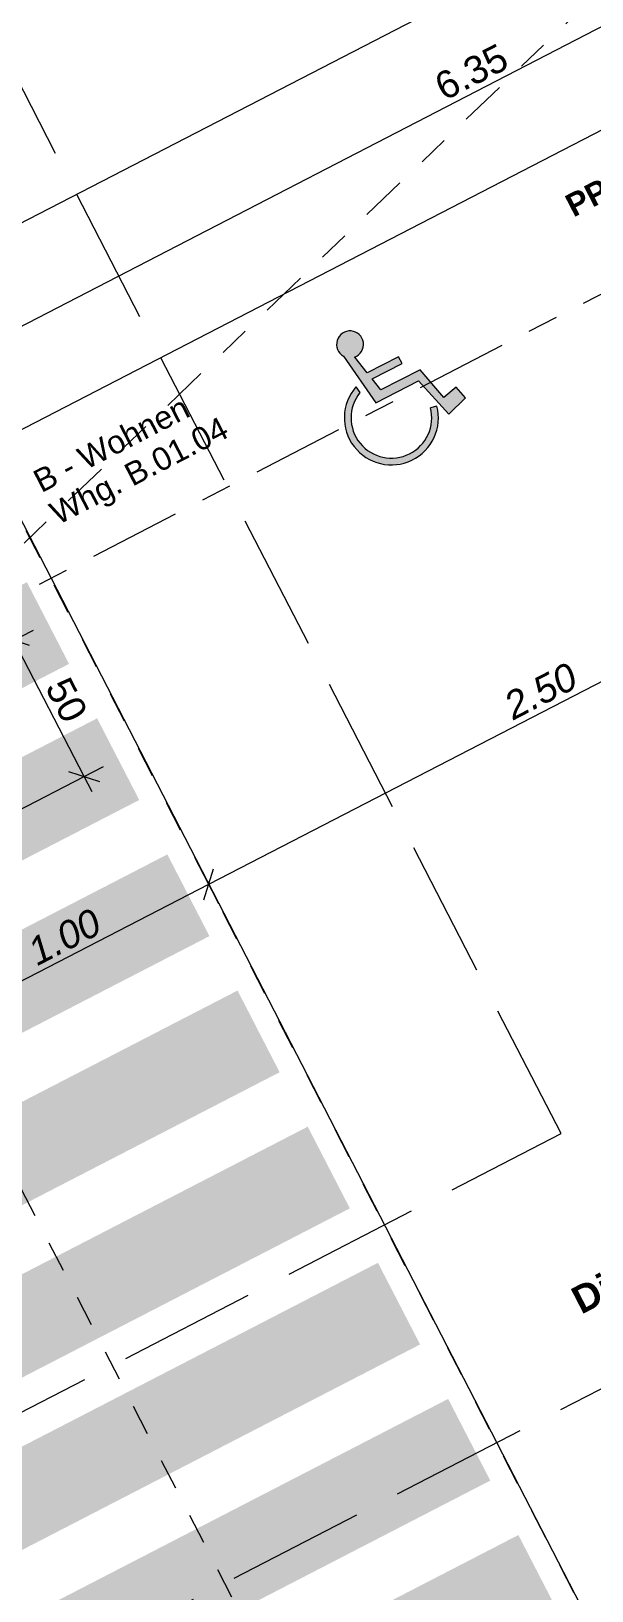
# Model space of a CAD drawing. Header units: metres. Extents: x 2688579.7 to 2688666, y 1281656.9 to 1281721.4.
# Drawn here: x 2688640.17 to 2688642, y 1281684.71 to 1281689.8 of the extents above; entities that cross this region are included whole.
import ezdxf

# ---------------------------------------------------------------- set-up
doc = ezdxf.new("R2010")
doc.units = ezdxf.units.M
for name, pattern in [('Strich 2_1mm', [0.15000000000000002, 0.1, -0.05]), ('Strich 9_3mm', [0.6, 0.45, -0.15]), ('Strichpunkt 3_1_1mm Achsen', [0.25, 0.15, -0.05, 0, -0.05]), ('Strichpunkt 6_1_1mm', [0.39999999999999997, 0.3, -0.05, 0, -0.05])]:
    doc.linetypes.add(name, pattern=pattern)
for name, color, linetype in [('00 11 Geometer', 7, 'Continuous'), ('00 14 Achsen', 7, 'Continuous'), ('00 80 Plangrafik', 7, 'Continuous'), ('02 11 Fundamente', 7, 'Continuous'), ('02 12 Unterzüge_Deckenabsätze', 7, 'Continuous'), ('03 14 Rampen', 7, 'Continuous'), ('06 20 Parkierung', 7, 'Continuous'), ('07 12 Bemassung innen', 7, 'Continuous'), ('07 13 Höhenkoten', 7, 'Continuous'), ('08 11 Beschriftung allgemein', 7, 'Continuous'), ('09 11 Raumdefinitionen.SIA 416', 7, 'Continuous')]:
    doc.layers.add(name, color=color, linetype=linetype)
doc.styles.add('ERSTELLTER_STIL_1', font='arial.ttf')
doc.styles.add('ERSTELLTER_STIL_2', font='')
doc.styles.add('ERSTELLTER_STIL_3', font='')
doc.styles.get('ERSTELLTER_STIL_2').set_extended_font_data('Arial', italic=True)
doc.styles.get('ERSTELLTER_STIL_3').set_extended_font_data('Arial', bold=True)
doc.dimstyles.new('ERSTELLTER_STIL__12', dxfattribs={"dimtxt": 0.08999999761581422, "dimasz": 0.07125000000000001, "dimexe": 0.18, "dimexo": 0.05, "dimgap": 0.09, "dimtad": 1, "dimzin": 0, "dimdsep": 46, "dimtxsty": 'ERSTELLTER_STIL_2', "dimblk": 'ARROWHEAD_6', "dimblk1": 'ARROWHEAD_6', "dimblk2": 'ARROWHEAD_6', "dimcen": 0.09, "dimclrd": 256, "dimclre": 256, "dimclrt": 256, "dimazin": 0, "dimtfac": 1, "dimtdec": 4, "dimtmove": 0, "dimatfit": 3, "dimfxl": 1, "dimtolj": 1, "dimtzin": 0, "dimarcsym": 0})
doc.dimstyles.new('ERSTELLTER_STIL__13', dxfattribs={"dimtxt": 0.08999999761581422, "dimasz": 0.07125000000000001, "dimexe": 0.18, "dimexo": 0.5, "dimgap": 0.09, "dimtad": 1, "dimzin": 0, "dimdsep": 46, "dimtxsty": 'ERSTELLTER_STIL_2', "dimblk": 'ARROWHEAD_6', "dimblk1": 'ARROWHEAD_6', "dimblk2": 'ARROWHEAD_6', "dimcen": 0.09, "dimclrd": 256, "dimclre": 256, "dimclrt": 256, "dimazin": 0, "dimtfac": 1, "dimtdec": 4, "dimtmove": 0, "dimatfit": 3, "dimfxl": 1, "dimtolj": 1, "dimtzin": 0, "dimarcsym": 0})
doc.dimstyles.new('ERSTELLTER_STIL__2', dxfattribs={"dimtxt": 0.08999999761581422, "dimasz": 0.07125000000000001, "dimexe": 0.18, "dimexo": 0.05, "dimgap": 0.09, "dimtad": 1, "dimzin": 0, "dimdsep": 46, "dimtxsty": 'ERSTELLTER_STIL_1', "dimblk": 'ARROWHEAD_6', "dimblk1": 'ARROWHEAD_6', "dimblk2": 'ARROWHEAD_6', "dimcen": 0.09, "dimclrd": 7, "dimclre": 7, "dimclrt": 7, "dimazin": 0, "dimtfac": 1, "dimtdec": 4, "dimtmove": 0, "dimatfit": 3, "dimfxl": 1, "dimtolj": 1, "dimtzin": 0, "dimarcsym": 0})

# ---------------------------------------------------------------- blocks, each defined once
blk = doc.blocks.new('*D114')
at = {"layer": '07 12 Bemassung innen', "color": 7, "linetype": 'Continuous', "lineweight": 18, "transparency": 16777216}
for p, q in [((252.0549902345603, 42.61143561660131), (252.022737924056, 42.51039211870492)), ((246.1438454758594, 39.56081705870024), (246.1115931653551, 39.45977356080387))]:
    blk.add_line(p, q, dxfattribs=at)
at = {"layer": '07 12 Bemassung innen', "color": 7, "linetype": 'Continuous', "lineweight": 5, "transparency": 16777216}
for p, q in [((246.1277193206073, 39.51029530975206), (252.0388640793082, 42.56091386765312)), ((246.7698181174055, 38.26610864228707), (246.0954734515172, 39.57277771993987)), ((240.8856666908548, 36.80498124849881), (246.1277193206073, 39.51029530975206))]:
    blk.add_line(p, q, dxfattribs=at)
at = {"layer": '07 12 Bemassung innen', "color": 7, "lineweight": 18, "transparency": 16777216, "insert": (248.9686435166834, 40.99669275332886), "char_height": 0.08999999761581422, "attachment_point": 7, "rotation": 27.29731528547218, "style": 'ERSTELLTER_STIL_1'}
blk.add_mtext('\\A1;{\\pql;\\fArial|b0|i0|c0|p38;6.65}', dxfattribs=at)
blk = doc.blocks.new('ARROWHEAD_6')
at = {"color": 0, "linetype": 'Continuous', "lineweight": 0}
for p, q in [((0, 0), (-1, 0)), ((-0.5, -0.5), (0.5, 0.5))]:
    blk.add_line(p, q, dxfattribs=at)
blk = doc.blocks.new('*D115')
at = {"layer": '07 12 Bemassung innen', "color": 7, "linetype": 'Continuous', "lineweight": 5, "transparency": 16777216}
for p, q in [((260.0529821663325, 40.45099655346925), (257.4753283488428, 45.44568355343395)), ((252.0388640793082, 42.56091386765311), (257.5075742179328, 45.38320114324614)), ((257.5075742179328, 45.38320114324614), (257.5575601460831, 45.40899783851817)), ((252.6810044893866, 41.31664656666465), (252.0066182102181, 42.62339627784093)), ((246.1277193206073, 39.51029530975206), (252.0388640793082, 42.56091386765312))]:
    blk.add_line(p, q, dxfattribs=at)
at = {"layer": '07 12 Bemassung innen', "color": 7, "linetype": 'Continuous', "lineweight": 18, "transparency": 16777216}
for p, q in [((257.4914480626807, 45.33267939429795), (257.523700373185, 45.43372289219433)), ((252.0549902345603, 42.61143561660131), (252.022737924056, 42.51039211870492))]:
    blk.add_line(p, q, dxfattribs=at)
at = {"layer": '07 12 Bemassung innen', "color": 7, "lineweight": 18, "transparency": 16777216, "insert": (254.6392221424388, 43.92149346632515), "char_height": 0.08999999761581422, "attachment_point": 7, "rotation": 27.29731528547218, "style": 'ERSTELLTER_STIL_1'}
blk.add_mtext('\\A1;{\\pql;\\fArial|b0|i0|c0|p38;6.15\\fArial|b0|i0|c0|p38;\\A1{\\H.66x;\\S5^  ;}}', dxfattribs=at)
blk = doc.blocks.new('*D250')
at = {"layer": '07 12 Bemassung innen', "color": 7, "linetype": 'Continuous', "lineweight": 5, "transparency": 16777216}
for p, q in [((252.3097408329813, 42.36310763495781), (252.0431492183082, 42.22552525613005)), ((252.0109033482665, 42.28800766582673), (252.6623561083523, 41.02569598991101)), ((252.0431492183082, 42.22552525613005), (246.3985961207457, 39.31248898702451)), ((246.366350250704, 39.37497139672119), (247.0177635051525, 38.11273627037323)), ((246.3985961207457, 39.3124889870245), (246.1320045060726, 39.17490660819674))]:
    blk.add_line(p, q, dxfattribs=at)
at = {"layer": '07 12 Bemassung innen', "color": 7, "linetype": 'Continuous', "lineweight": 18, "transparency": 16777216}
for p, q in [((252.0270230638255, 42.17500350693624), (252.0592753727908, 42.27604700532385)), ((246.3824699662631, 39.2619672378307), (246.4147222752284, 39.36301073621831))]:
    blk.add_line(p, q, dxfattribs=at)
at = {"layer": '07 12 Bemassung innen', "color": 7, "lineweight": 18, "transparency": 16777216, "insert": (249.1062244736036, 40.73009527762353), "char_height": 0.08999999761581422, "attachment_point": 7, "rotation": 27.297316158146444, "style": 'ERSTELLTER_STIL_1'}
blk.add_mtext('\\A1;{\\pql;\\fArial|b0|i0|c0|p38;6.35}', dxfattribs=at)
blk = doc.blocks.new('*D483')
at = {"layer": '07 12 Bemassung innen', "color": 7, "linetype": 'Continuous', "lineweight": 5, "transparency": 16777216}
for p, q in [((247.7625257040565, 39.00346619044979), (246.8558291883573, 38.53555698336454)), ((247.7000427894983, 38.97122129869047), (247.6742468760909, 39.02120763033698)), ((247.9293397975646, 38.52689835072149), (247.7000427894983, 38.97122129869047)), ((247.9918227121227, 38.55914324248081), (247.0851261964235, 38.09123403539555)), ((247.9551357109721, 38.47691201907498), (247.9293397975646, 38.52689835072149))]:
    blk.add_line(p, q, dxfattribs=at)
at = {"layer": '07 12 Bemassung innen', "color": 7, "linetype": 'Continuous', "lineweight": 18, "transparency": 16777216}
for p, q in [((247.750564286201, 38.95509435319777), (247.6495212927957, 38.98734824418317)), ((247.878818300862, 38.54302529621419), (247.9798612942673, 38.51077140522879))]:
    blk.add_line(p, q, dxfattribs=at)
at = {"layer": '07 12 Bemassung innen', "color": 7, "lineweight": 18, "transparency": 16777216, "insert": (247.7993661407995, 38.81800672257819), "char_height": 0.08999999761581422, "attachment_point": 7, "rotation": 297.29641908606095, "style": 'ERSTELLTER_STIL_1'}
blk.add_mtext('\\A1;{\\pql;\\fArial|b0|i0|c0|p38;50}', dxfattribs=at)
blk = doc.blocks.new('*D526')
at = {"layer": '07 12 Bemassung innen', "color": 253, "linetype": 'Continuous', "lineweight": 13, "true_color": 0x9f9f9f, "transparency": 16777216}
for p, q in [((252.7792688173603, 40.46782537803332), (250.557662882688, 39.32132338677254)), ((250.5254175135258, 39.38380605496017), (250.5899082518502, 39.25884071858491)), ((250.5415363232077, 39.27080176685265), (250.5737894421682, 39.37184500669245)), ((250.557662882688, 39.32132338677255), (248.3360569445078, 38.17482139370146)), ((248.3038115753456, 38.23730406188908), (248.36830231367, 38.11233872551383)), ((248.3199303850275, 38.12429977378154), (248.352183503988, 38.22534301362134)), ((248.3360569445078, 38.17482139370144), (247.4474145525319, 37.7162205878527))]:
    blk.add_line(p, q, dxfattribs=at)
at = {"layer": '07 12 Bemassung innen', "color": 253, "lineweight": 13, "true_color": 0x9f9f9f, "transparency": 16777216, "insert": (249.3322114057487, 38.70916146534022), "char_height": 0.08999999761581422, "attachment_point": 7, "rotation": 27.296856857298685, "style": 'ERSTELLTER_STIL_2'}
blk.add_mtext('\\A1;{\\pql;\\fArial|b0|i1|c0|p38;2.50}', dxfattribs=at)
blk = doc.blocks.new('*D527')
at = {"layer": '07 12 Bemassung innen', "color": 253, "linetype": 'Continuous', "lineweight": 13, "true_color": 0x9f9f9f, "transparency": 16777216}
for p, q in [((248.3199303850275, 38.12429977378154), (248.352183503988, 38.22534301362134)), ((248.3360569445078, 38.17482139370144), (247.4474145525319, 37.7162205878527)), ((247.4312879930517, 37.6656989679328), (247.4635411120122, 37.7667422077726))]:
    blk.add_line(p, q, dxfattribs=at)
at = {"layer": '07 12 Bemassung innen', "color": 253, "lineweight": 13, "true_color": 0x9f9f9f, "transparency": 16777216, "char_height": 0.08999999761581422, "attachment_point": 7, "rotation": 27.296856857298685, "style": 'ERSTELLTER_STIL_2'}
for s, insert in [('\\A1;{\\pql;\\fArial|b0|i1|c0|p38;1.00}', (247.7770872406707, 37.90661006588029)), ('\\A1;{\\pql;\\fArial|b0|i1|c0|p38;20}', (247.4724838246609, 37.7494136803514))]:
    blk.add_mtext(s, dxfattribs=dict(at, insert=insert))
blk = doc.blocks.new('*D528')
at = {"layer": '07 12 Bemassung innen', "color": 253, "linetype": 'Continuous', "lineweight": 13, "true_color": 0x9f9f9f, "transparency": 16777216}
for p, q in [((248.3360569445078, 38.17482139370144), (247.4474145525319, 37.7162205878527)), ((247.0636239419198, 38.02387221498882), (247.3019640368192, 37.56203457900128)), ((247.4151691833697, 37.77870325604032), (247.4796599216941, 37.65373791966507)), ((247.4312879930517, 37.6656989679328), (247.4635411120122, 37.7667422077726)), ((247.2535921081767, 37.57399562726901), (247.2858452271372, 37.67503886710881)), ((247.4474145525319, 37.7162205878527), (247.269718667657, 37.62451724718891)), ((247.269718667657, 37.62451724718891), (247.0031259500642, 37.4869370054343))]:
    blk.add_line(p, q, dxfattribs=at)
blk = doc.blocks.new('A$C08e27e3d')
at = {"layer": '00 80 Plangrafik', "linetype": 'Continuous', "lineweight": 0, "true_color": 0x373737}
for points in [[(55.961265648113, 31.3344595117999), (56.02980352468145, 31.20164944093172), (56.36304573297986, 31.37362220369868), (56.43208605460254, 31.23983848490899), (57.43177263553957, 31.75573609405), (57.29419441933425, 32.02232986380721)], [(56.25910053359965, 30.75732650175806), (56.32814087716318, 30.62354278560816), (57.66106964909341, 31.31141314701628), (57.52349145422178, 31.57800692580512), (56.52380485801331, 31.0621093026794), (56.59234276121416, 30.92929926613834)], [(56.55743787078455, 30.17921983434672), (57.8903666626473, 30.86709021162073), (57.75278845451498, 31.13368397870299), (56.41985966594473, 30.44581360312804)], [(56.78673487885095, 29.73489688637782), (58.11966367620107, 30.42276726648366), (57.98208546806882, 30.68936103356589), (56.64915667401112, 30.00149065515916)], [(57.01603188691729, 29.2905739384089), (58.34896068975496, 29.97844432134657), (58.21138248162265, 30.24503808842881), (56.87845368207752, 29.5571677071902)], [(57.2453288949838, 28.84625099043992), (58.57825770330879, 29.53412137620951), (58.44067949517648, 29.80071514329174), (57.10775069014392, 29.11284475922131)], [(57.47462590305014, 28.40192804247101), (58.80755471686268, 29.08979843107239), (58.66997650873031, 29.35639219815464), (57.33704769821031, 28.66852181125235)], [(57.70392291111654, 27.95760509450212), (59.0368517304164, 28.64547548593535), (58.89927352228415, 28.91206925301756), (57.56634470627671, 28.22419886328343)]]:
    blk.add_hatch(color=250, dxfattribs=at).paths.add_polyline_path(points)
at = {"layer": '06 20 Parkierung', "linetype": 'Continuous', "lineweight": 13, "true_color": 0x9f9f9f}
for points in [[(58.36476108385583, 32.75642242161512), (58.36440193694682, 32.75741273144897), (58.37888352560316, 32.76612400637482), (58.3889999998616, 32.77966139279894), (58.39325187225819, 32.7960173633481), (58.39100864172806, 32.81276753953155), (58.38260273557688, 32.82742863210596), (58.36928066920021, 32.8378267987029), (58.35301731216745, 32.84242082305138), (58.3362236884297, 32.84052918828557), (58.32138963232703, 32.83243261844055), (58.31071429221439, 32.81933146159169), (58.3057806131697, 32.80316792950452), (58.30731949839748, 32.78633825841442), (58.31510335279583, 32.77133778668687), (58.32797788995293, 32.76039002573498), (58.43418492936286, 32.60826438205825), (58.57332768013859, 32.6793490421766), (58.67236219382414, 32.57135824800925), (58.7268195837531, 32.62421889013686), (58.69659172600535, 32.65885586881103), (58.65624383503001, 32.62550342752159), (58.57802280852874, 32.71513391894226), (58.45047516943137, 32.64997296919123), (58.42166545908088, 32.68575194928373), (58.519466003796, 32.73571576530967), (58.50801392700751, 32.75813188035563), (58.40553880666914, 32.7057799647624)], [(58.3687659103642, 32.6598696679858), (58.34447351425734, 32.6220344791079), (58.33217627830609, 32.57878643611251), (58.33292771604596, 32.53383045261845), (58.34666323284068, 32.49101758603685), (58.37220621929259, 32.45401532731395), (58.40736868776244, 32.42599381011988), (58.4491382459818, 32.40935302193639), (58.4939366918739, 32.40551895880272), (58.53792666435774, 32.41481995714589), (58.57733919445658, 32.43645909816824), (58.60879837970504, 32.46858285196021), (58.62960913782638, 32.50843905325516), (58.63798863733774, 32.55261360369742), (58.63321922608185, 32.59732231332561), (58.61197311990168, 32.59182607013439), (58.6160766675159, 32.55389575962293), (58.60913359527922, 32.51638133273794), (58.59172724924829, 32.4824320524911), (58.56531893704852, 32.45489778967634), (58.5321252739958, 32.43609041410524), (58.49493318465511, 32.42758852624891), (58.45686500761036, 32.43010616758351), (58.42111634170595, 32.44343156589163), (58.39068851034929, 32.46644631684875), (58.3681357393302, 32.49721819666176), (58.35535169248789, 32.53316403644303), (58.35340934996344, 32.57126588847546), (58.36247184226363, 32.6083252909248), (58.38177831990222, 32.64123108434242)]]:
    blk.add_hatch(color=253, dxfattribs=at).paths.add_polyline_path(points)
at = {"layer": '00 11 Geometer', "color": 250, "linetype": 'Continuous', "lineweight": 13, "true_color": 0x3f3f3f}
blk.add_open_spline([(61.10243485247656, 48.48420281692729), (56.77352997377159, 47.34081434957805), (52.4635852428363, 46.16539965738131), (48.13468036413133, 45.02201119003207), (44.67800041448561, 44.10900244983433), (41.2023603170702, 43.22801993448409), (37.74568036742448, 42.31501119428635), (37.74568036742448, 42.31501119428635), (36.51101375635653, 46.29834470393457), (35.89368042427986, 48.29001137435757), (35.89368042427986, 48.29001137435757), (32.77968142585769, 46.72534450430744), (31.22268144538566, 45.94301117149502), (31.22268144538566, 45.94301117149502), (21.44268032567516, 43.82167784365215), (16.55268032368213, 42.76101117565617), (16.55268032368213, 42.76101117565617), (7.358013710788782, 41.1450112190409), (2.760680377799417, 40.33701121977851), (2.760680377799417, 40.33701121977851), (2.852681969608511, 38.82034512477316), (2.898681985064741, 38.06201179612749), (2.898681985064741, 38.06201179612749), (4.857346937842067, 28.42001115491934), (5.836680270116176, 23.59901115422458), (5.836680270116176, 23.59901115422458), (7.250013421140011, 21.69701122663304), (7.95668008768871, 20.74601122418739), (7.95668008768871, 20.74601122418739), (10.0486806438671, 18.48401050067827), (11.09468064675048, 17.35301049550385), (11.09468064675048, 17.35301049550385), (13.36067895529732, 15.25367757499539), (14.49367895102068, 14.20401090647415), (14.49367895102068, 14.20401090647415), (16.14301102872878, 13.00001188282244), (16.96767767410665, 12.39801188566111), (16.96767767410665, 12.39801188566111), (20.31968006337001, 9.776678227431553), (21.99568005822539, 8.466011565954837), (21.99568005822539, 8.466011565954837), (24.63768051177203, 6.944010933473187), (25.95868050524905, 6.183010929807502), (25.95868050524905, 6.183010929807502), (28.60930300305984, 5.333717593874063), (29.84025381909623, 4.957434972593042), (31.07120463935598, 4.581152350021007), (32.39626387633277, 4.285094314451996), (33.81543054463282, 4.069260977519157), (35.23459722133293, 3.853427639308798), (36.52668118368777, 3.744678008936125), (37.69168119490087, 3.743011342904943), (38.85668119028151, 3.741344676896411), (39.77044249357601, 3.744428238438006), (40.43296699630037, 3.752262269690114), (41.09549149855911, 3.760096300936716), (41.95790802579259, 3.796513086969954), (43.020216845292, 3.861512388413253), (44.08252568015769, 3.926511690796765), (45.41718103768528, 4.05617725272498), (47.02418104823619, 4.250510583476576), (49.43468106569662, 4.542010579801577), (51.84518209969565, 4.833511419904831), (54.25568211622476, 5.125011425543057), (54.25568211622476, 5.125011425543057), (66.34501369887903, 7.421677856550964), (72.38968036588221, 8.570011189750808), (72.38968036588221, 8.570011189750808), (76.09901367299199, 9.525344516228365), (77.9536803381884, 10.00301118226111), (77.9536803381884, 10.00301118226111), (81.43301373099848, 12.11901121547766), (83.17268039923101, 13.17701121706836), (83.17268039923101, 13.17701121706836), (79.77201372868126, 18.68234452860381), (78.0716803985083, 21.43501119579509), (77.2604064339207, 22.74838120428235), (76.44901363862618, 24.06167781058088), (75.63768030315578, 25.37501114358515), (75.63768030315578, 25.37501114358515), (73.88301371953781, 28.15701115348356), (73.00568038815572, 29.54801115215145), (71.2765175777854, 32.28957514030248), (69.54768033869505, 35.03134452163562), (67.81868033468663, 37.77301118833334), (67.81868033468663, 37.77301118833334), (61.10243485247656, 48.48420281692729), (61.10243485247656, 48.48420281692729)], degree=3, knots=[0, 0, 0, 0, 1, 1, 1, 2, 2, 2, 3, 3, 3, 4, 4, 4, 5, 5, 5, 6, 6, 6, 7, 7, 7, 8, 8, 8, 9, 9, 9, 10, 10, 10, 11, 11, 11, 12, 12, 12, 13, 13, 13, 14, 14, 14, 15, 15, 15, 16, 16, 16, 17, 17, 17, 18, 18, 18, 19, 19, 19, 20, 20, 20, 21, 21, 21, 22, 22, 22, 23, 23, 23, 24, 24, 24, 25, 25, 25, 26, 26, 26, 27, 27, 27, 28, 28, 28, 29, 29, 29, 29], dxfattribs=at)
at = {"layer": '00 14 Achsen', "color": 7, "linetype": 'Strichpunkt 6_1_1mm', "lineweight": 13}
blk.add_line((48.98180080369906, 27.70513843605968), (69.20009957990555, 38.13898099661483), dxfattribs=at)
at = {"layer": '02 11 Fundamente', "color": 7, "linetype": 'Strich 9_3mm', "lineweight": 5, "flags": 128}
blk.add_lwpolyline([(72.77833034524025, 28.87309165829925), (73.41504039758661, 27.85130288872868), (70.90156608996739, 26.55420086066926), (72.64071257328368, 23.75911658808855), (69.03765396974859, 18.82468712439151), (51.62376823927912, 15.69302842550724), (50.01060427300507, 24.66317725338147), (69.22335496650948, 34.57809703009359)], close=True, dxfattribs=at)
at = {"layer": '02 11 Fundamente', "color": 7, "linetype": 'Strich 9_3mm', "lineweight": 5}
blk.add_lwpolyline([(57.2045326355402, 33.77716773030468), (53.64994906145566, 31.94279164704137), (55.48432512273982, 28.38820805442869), (59.03890869682422, 30.22258413769184)], close=True, dxfattribs=at)
at = {"layer": '02 12 Unterzüge_Deckenabsätze', "color": 7, "linetype": 'Strichpunkt 3_1_1mm Achsen', "lineweight": 5}
blk.add_line((45.4077137383448, 20.76847226962732), (65.44928429451016, 39.97290303232849), dxfattribs=at)
at = {"layer": '03 14 Rampen', "color": 253, "linetype": 'Continuous', "lineweight": 13, "true_color": 0x9f9f9f, "flags": 128}
blk.add_lwpolyline([(57.15423271328589, 32.4571630090504), (59.44721422305244, 28.0139114168329), (61.66882892485799, 29.16039642840541), (59.37584741509144, 33.60364802062291)], close=True, dxfattribs=at)
at = {"layer": '03 14 Rampen', "color": 253, "linetype": 'Strich 2_1mm', "lineweight": 13, "true_color": 0x9f9f9f, "flags": 128}
blk.add_lwpolyline([(59.44721422305238, 28.01391141683291), (57.15423271328584, 32.45716300905039), (56.26558681585985, 31.99856899580122), (58.5585683256264, 27.55531740358376)], close=True, dxfattribs=at)
at = {"layer": '06 20 Parkierung', "color": 253, "linetype": 'Continuous', "lineweight": 13, "true_color": 0x9f9f9f}
for p, q in [((58.32797794044498, 32.76039017494103), (58.43418488601884, 32.60826442973457)), ((58.40553884940599, 32.70577992019664), (58.36476096363154, 32.75642238498349)), ((58.50801398121743, 32.75813196314827), (58.40553884940599, 32.70577992019664)), ((58.42166558219989, 32.68575195985807), (58.51946587907449, 32.73571573885346)), ((58.51946587907449, 32.73571573885346), (58.50801398121743, 32.75813196314827)), ((58.45047513799435, 32.64997307904921), (58.42166558219989, 32.68575195985807)), ((58.57802272439625, 32.71513402062963), (58.45047513799435, 32.64997307904921)), ((58.6562439054496, 32.62550354426129), (58.57802272439625, 32.71513402062963)), ((58.36876589412861, 32.659869610955), (58.3817783548167, 32.64123118829781)), ((58.43418488601884, 32.60826442973457), (58.57332768859234, 32.6793490919186)), ((58.57332768859234, 32.6793490919186), (58.67236213644895, 32.57135819101583)), ((58.696591758946, 32.65885581016394), (58.6562439054496, 32.62550354426129)), ((58.72681962361298, 32.62421896213795), (58.696591758946, 32.65885581016394)), ((58.6332192219933, 32.59732228026164), (58.61197305301087, 32.59182593770267)), ((58.67236213644895, 32.57135819101583), (58.72681962361298, 32.62421896213795))]:
    blk.add_line(p, q, dxfattribs=at)
for centre, radius, start, end in [((58.34944126335861, 32.79867546849543), 0.04389121428655075, 289.9291158836575, 240.7243582216736), ((58.484496055894, 32.55884787728808), 0.1536192107184308, 138.8820490113727, 14.5043268882549), ((58.48449605420998, 32.55884787772764), 0.1316735942407457, 141.2691333173402, 14.50432591966105)]:
    blk.add_arc(centre, radius, start, end, dxfattribs=at)
at = {"layer": '07 13 Höhenkoten', "color": 7, "lineweight": 5, "insert": (58.65644641920696, 28.10919749174703), "char_height": 0.08999999761581422, "attachment_point": 7, "rotation": 27.298199999999998, "style": 'ERSTELLTER_STIL_1'}
blk.add_mtext('\\A1;{\\pql;\\fArial|b0|i0|c0|p38;OK F.Bo. -9.18 = +399.12}', dxfattribs=at)
at = {"layer": '08 11 Beschriftung allgemein', "color": 253, "linetype": 'Continuous', "lineweight": 13, "true_color": 0x9f9f9f, "char_height": 0.07500000000000001, "rotation": 27.291285833022386}
for s, insert, attachment_point, style in [('\\A1;{\\pqr;\\fArial|b1|i0|c0|p38;PP 10\\fArial|b1|i0|c0|p38;2}', (59.38489982647454, 33.3689841111804), 9, 'ERSTELLTER_STIL_3'), ('\\A1;{\\pql;\\fArial|b0|i0|c0|p38;B - Wohn\\fArial|b0|i0|c0|p38;en}', (57.34176857966037, 32.31180191749189), 7, 'ERSTELLTER_STIL_1')]:
    blk.add_mtext(s, dxfattribs=dict(at, insert=insert, attachment_point=attachment_point, style=style))
at = {"layer": '08 11 Beschriftung allgemein', "color": 73, "linetype": 'Continuous', "lineweight": 13, "true_color": 0x9bbc72, "insert": (57.3608770034661, 32.27476620503848), "char_height": 0.07500000000000001, "attachment_point": 1, "rotation": 27.291285833022386, "style": 'ERSTELLTER_STIL_1'}
blk.add_mtext('\\A1;{\\pql;\\fArial|b0|i0|c0|p38;Whg. B.01.04}', dxfattribs=at)
at = {"layer": '09 11 Raumdefinitionen.SIA 416', "color": 7, "lineweight": 5, "insert": (59.06319144837866, 29.71106016864209), "char_height": 0.09000000000000002, "attachment_point": 1, "rotation": 27.2964, "style": 'ERSTELLTER_STIL_3'}
blk.add_mtext('\\A1;{\\pql;\\pt0;\\fArial|b1|i0|c0|p38;Disp.}', dxfattribs=at)
at = {"layer": '07 12 Bemassung innen', "color": 7, "linetype": 'Continuous', "lineweight": 5}
for base, p1, p2, angle, picture, middle, turn in [((67.05925458242922, 38.24421233319812), (62.25561524968032, 34.13322582048306), (69.62759292662622, 33.26757580728768), 27.29731528547234, '*D115', (64.3814794639726, 36.9331633802271), 27.29731528547218), ((61.59054444380459, 35.42192505760509), (56.34442887769922, 31.0826878961055), (62.25561524968032, 34.13322582048306), 27.29731528547234, '*D114', (58.60356327909338, 33.95130131135382), 27.29731528547218), ((55.95027648524214, 32.17350017697648), (62.23696686932277, 33.84227524407869), (56.59237426612304, 30.92931552454089), 207.2973161581463, '*D250', (58.74114423458798, 33.68470383691631), 27.29731615814644), ((57.25172315399473, 31.83223248864245), (56.59237426612304, 30.92931552454089), (56.36307725805676, 31.37363847250987), 117.2964190860609, '*D483', (57.42250059847152, 31.63868291645564), 297.296419086061)]:
    dim = blk.add_linear_dim(base=base, p1=p1, p2=p2, angle=angle, dimstyle='ERSTELLTER_STIL__2', dxfattribs=at)
    dim.commit()
    dim.dimension.update_dxf_attribs({"geometry": picture, "text_midpoint": middle, "dimtype": 128, "text_rotation": turn, "insert": (-190.4483196355036, -7.138988810048026)})
at = {"layer": '07 12 Bemassung innen', "color": 253, "linetype": 'Continuous', "lineweight": 13, "true_color": 0x9f9f9f}
for base, p1, p2, dimstyle, picture, middle in [((57.88773730900419, 31.03583258365342), (59.37584741553135, 33.6036480197704), (57.15423271328589, 32.4571630090504), 'ERSTELLTER_STIL__13', '*D526', (58.96713191703614, 31.66376935735701)), ((56.99909491702832, 30.57723177780468), (57.15423271328589, 32.4571630090504), (56.26558681585985, 31.99856899580122), 'ERSTELLTER_STIL__13', '*D527', (57.4120077519581, 30.86121795789709)), ((56.82139903215338, 30.48552843714089), (56.26558681585985, 31.99856899580122), (56.59237426612304, 30.92931552454089), 'ERSTELLTER_STIL__12', '*D528', (57.06449863928211, 30.68187927165836))]:
    dim = blk.add_linear_dim(base=base, p1=p1, p2=p2, angle=207.2968568572986, dimstyle=dimstyle, dxfattribs=at)
    dim.commit()
    dim.dimension.update_dxf_attribs({"geometry": picture, "text_midpoint": middle, "dimtype": 128, "text_rotation": 27.29685685729869, "insert": (-190.4483196355036, -7.138988810048026)})

msp = doc.modelspace()

# ---------------------------------------------------------------- block references
msp.add_blockref('A$C08e27e3d', (2688582.858319622, 1281655.97698879))

doc.saveas('drawing.dxf')
